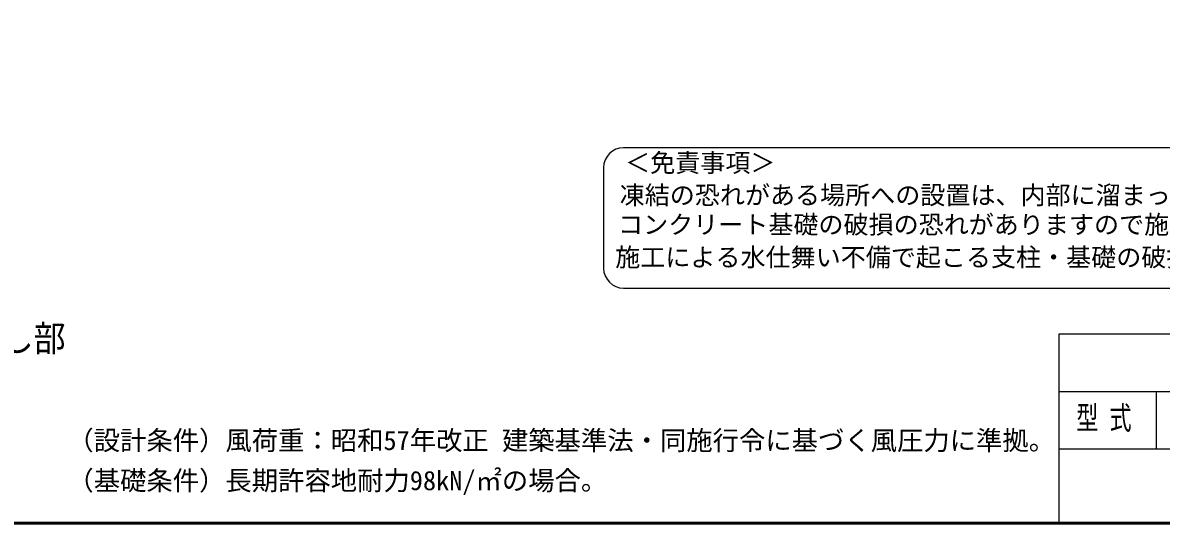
# Model space of a CAD drawing. Units: millimetres, scale not verified. Extents: x -4425 to 4425, y -3150 to 3150.
# Drawn here: x 100 to 2936, y -2925 to -1675 of the extents above; entities that cross this region are included whole.
import ezdxf
from ezdxf.enums import TextEntityAlignment as Align

# ---------------------------------------------------------------- set-up
doc = ezdxf.new("R2010")
doc.units = ezdxf.units.MM
doc.header["$LTSCALE"] = 20
for name, color, linetype, lineweight in [('0-0_外形線', 7, 'Continuous', 25), ('1-5_WAKU', 7, 'Continuous', 25), ('1-6_D-TTL-TXT', 2, 'Continuous', 25)]:
    doc.layers.add(name, color=color, linetype=linetype, lineweight=lineweight)
doc.styles.add('ＭＳ ゴシック', font='')
doc.styles.get('ＭＳ ゴシック').set_extended_font_data('MS Gothic')

msp = doc.modelspace()

# ---------------------------------------------------------------- linework, layer by layer
at = {"layer": '1-5_WAKU'}
for p, q in [((2681.45, -2450.81), (4195.9, -2450.81)), ((2681.45, -2920.88), (2681.45, -2450.81)), ((2681.45, -2594.06), (4195.9, -2594.06)), ((2923.63, -2737.31), (2923.63, -2594.06)), ((2681.45, -2737.31), (4195.9, -2737.31))]:
    msp.add_line(p, q, dxfattribs=at)
msp.add_lwpolyline([(-4050.1, 2925.12), (4199.9, 2925.12), (4199.9, -2924.88), (-4050.1, -2924.88)], close=True, dxfattribs=at)
for points in [[(4197.9, 2923.12), (4197.9, -2922.88), (-4048.1, -2922.88)], [(4195.9, 2921.12), (4195.9, -2920.88), (-4046.1, -2920.88)]]:
    msp.add_lwpolyline(points, dxfattribs=at)
at = {"layer": '1-6_D-TTL-TXT'}
for p, q in [((4042.17, -1986.64), (1596.62, -1986.64)), ((1546.62, -2036.64), (1546.62, -2286.64)), ((1596.62, -2336.64), (4042.17, -2336.64))]:
    msp.add_line(p, q, dxfattribs=at)
for centre, start, end in [((1596.62, -2036.64), 90, 180), ((1596.62, -2286.64), 180, 270)]:
    msp.add_arc(centre, 50, start, end, dxfattribs=at)

# ---------------------------------------------------------------- texts
at = {"layer": '0-0_外形線', "style": 'ＭＳ ゴシック', "width": 0.9}
msp.add_text('落とし部', height=64.96, dxfattribs=at).set_placement((-112.65, -2513.66), align=Align.BOTTOM_LEFT)
at = {"layer": '1-5_WAKU', "style": 'ＭＳ ゴシック', "width": 0.7}
msp.add_text('型 式', height=57.73, dxfattribs=at).set_placement((2724.2, -2705.9), align=Align.BOTTOM_LEFT)
at = {"layer": '1-6_D-TTL-TXT', "color": 7, "style": 'ＭＳ ゴシック'}
for s, height, p in [('＜免責事項＞ \u3000\u3000', 45.75, (1600.32, -2060.82)), ('凍結の恐れがある場所への設置は、内部に溜まった雨水等の凍結融解により支柱の破損や', 45.75, (1586.8, -2141.32)), ('コンクリート基礎の破損の恐れがありますので施工時、水仕舞いを行ってください。', 45.75, (1582.69, -2214.74)), ('施工による水仕舞い不備で起こる支柱・基礎の破損について当社は責任を負いかねます。 ', 45.75, (1575.7, -2296.23)), ('（設計条件）風荷重：昭和57年改正 建築基準法・同施行令に基づく風圧力に準拠。', 48.11, (210.85, -2754.48)), ('（基礎条件）長期許容地耐力98kN/㎡の場合。', 48.11, (210.85, -2854.48))]:
    msp.add_text(s, height=height, dxfattribs=at).set_placement(p, align=Align.BOTTOM_LEFT)

doc.saveas('drawing.dxf')
